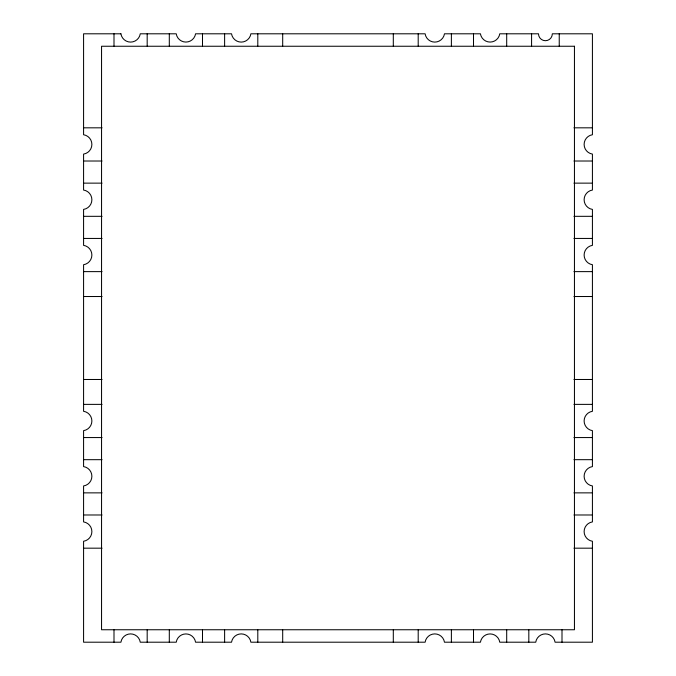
<?xml version="1.0" encoding="UTF-8"?>
<svg xmlns="http://www.w3.org/2000/svg" width="676" height="676" viewBox="0 0 676 676"><rect width="100%" height="100%" fill="white"/><g stroke="black" fill="none" stroke-linecap="round" stroke-linejoin="round"><path stroke-width="1.01" d="M83.579 127.823L102.068 127.823M573.932 127.823L592.421 127.823M83.579 161.015L102.068 161.015M573.932 161.015L592.421 161.015M83.579 183.137L102.068 183.137M573.932 183.137L592.421 183.137M83.579 216.32L102.068 216.32M573.932 216.32L592.421 216.32M83.579 238.442L102.068 238.442M573.932 238.442L592.421 238.442M83.579 271.625L102.068 271.625M573.932 271.625L592.421 271.625M83.579 296.519L102.068 296.519M573.932 296.519L592.421 296.519M83.579 379.481L102.068 379.481M573.932 379.481L592.421 379.481M83.579 404.375L102.068 404.375M573.932 404.375L592.421 404.375M83.579 437.558L102.068 437.558M573.932 437.558L592.421 437.558M83.579 459.68L102.068 459.68M573.932 459.68L592.421 459.68M83.579 492.863L102.068 492.863M573.932 492.863L592.421 492.863M83.579 514.985L102.068 514.985M573.932 514.985L592.421 514.985M83.579 548.177L102.068 548.177M573.932 548.177L592.421 548.177M562.001 629.871L562.001 642.2M559.238 33.8L559.238 46.247M531.581 33.8L531.581 46.247M528.818 629.871L528.818 642.2M506.696 33.8L506.696 46.129M506.696 629.871L506.696 642.2M473.504 33.8L473.504 46.129M473.504 629.871L473.504 642.2M451.382 33.8L451.382 46.129M451.382 629.871L451.382 642.2M418.199 33.8L418.199 46.129M418.199 629.871L418.199 642.2M393.305 33.8L393.305 46.129M393.305 629.871L393.305 642.2M282.695 33.8L282.695 46.129M282.695 629.871L282.695 642.2M257.801 33.8L257.801 46.129M257.801 629.871L257.801 642.2M224.618 33.8L224.618 46.129M224.618 629.871L224.618 642.2M202.496 33.8L202.496 46.129M202.496 629.871L202.496 642.2M169.304 33.8L169.304 46.129M169.304 629.871L169.304 642.2M147.182 33.8L147.182 46.129M147.182 629.871L147.182 642.2M113.999 33.8L113.999 46.129M113.999 629.871L113.999 642.2M120.911 33.8L83.579 33.8L83.579 134.735A9.794 9.794 0 0 1 83.579 154.094L83.579 190.049A9.794 9.794 0 0 1 83.579 209.408L83.579 245.354A9.794 9.794 0 0 1 83.579 264.713L83.579 411.287A9.794 9.794 0 0 1 83.579 430.646L83.579 466.592A9.794 9.794 0 0 1 83.579 485.951L83.579 521.906A9.794 9.794 0 0 1 83.579 541.265L83.579 642.2L120.911 642.2A9.794 9.794 0 0 1 140.27 642.2L176.225 642.2A9.794 9.794 0 0 1 195.575 642.2L231.53 642.2A9.794 9.794 0 0 1 250.889 642.2L425.111 642.2A9.794 9.794 0 0 1 444.47 642.2L480.425 642.2A9.794 9.794 0 0 1 499.775 642.2L535.73 642.2A9.794 9.794 0 0 1 555.089 642.2L592.421 642.2L592.421 541.265A9.794 9.794 0 0 1 592.421 521.906L592.421 485.951A9.794 9.794 0 0 1 592.421 466.592L592.421 430.646A9.794 9.794 0 0 1 592.421 411.287L592.421 264.713A9.794 9.794 0 0 1 592.421 245.354L592.421 209.408A9.794 9.794 0 0 1 592.421 190.049L592.421 154.094A9.794 9.794 0 0 1 592.421 134.735L592.421 33.8L552.326 33.8A6.912 6.912 0 0 1 545.405 40.712A6.912 6.912 0 0 1 538.493 33.8L499.775 33.8A9.794 9.794 0 0 1 480.425 33.8L444.47 33.8A9.794 9.794 0 0 1 425.111 33.8L250.889 33.8A9.794 9.794 0 0 1 231.53 33.8L195.575 33.8A9.794 9.794 0 0 1 176.225 33.8L140.27 33.8A9.794 9.794 0 0 1 120.911 33.8M574.448 46.247L101.552 46.247L101.552 629.753L574.448 629.753L574.448 46.247"/></g></svg>
